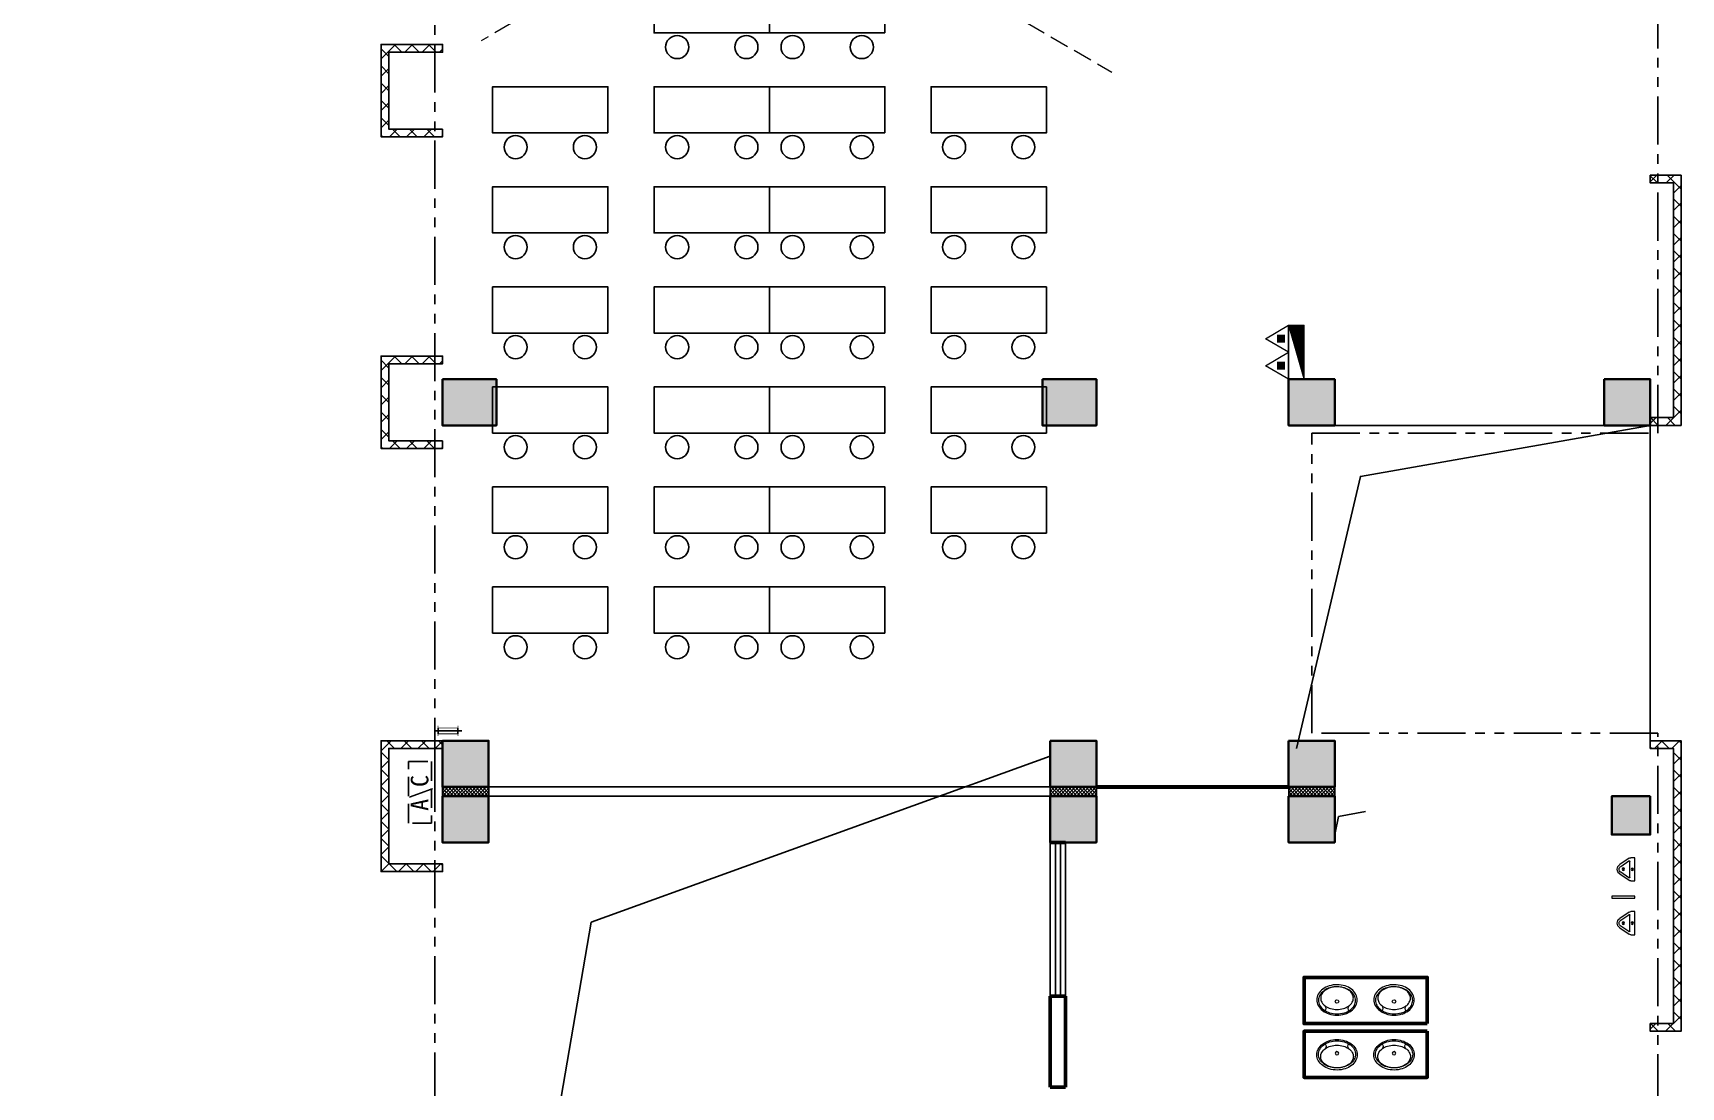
# Model space of a CAD drawing. Extents: x 196430 to 818205, y 904526 to 1974626.
# Drawn here: x 765938 to 787363, y 1676781 to 1690481 of the extents above; entities that cross this region are included whole.
import ezdxf

# ---------------------------------------------------------------- set-up
doc = ezdxf.new("R2010")
doc.units = 0
doc.header["$LTSCALE"] = 1000
doc.header["$MEASUREMENT"] = 0
for name, pattern in [('arch-1#教学楼$0$DASH', [0.35, 0.25, -0.1]), ('arch-1#教学楼$0$HIDDEN2', [4.7625, 3.175, -1.5875]), ('arch-1#教学楼$0$PHANTOM2', [1.25, 0.625, -0.125, 0.125, -0.125, 0.125, -0.125])]:
    doc.linetypes.add(name, pattern=pattern)
for name, color, linetype in [('arch', 8, 'Continuous'), ('arch-1#教学楼$0$_0', 8, 'Continuous'), ('arch-1#教学楼$0$fur', 8, 'Continuous'), ('arch-1#教学楼$0$LVTRY', 8, 'Continuous'), ('arch-1#教学楼$0$O-洞口', 8, 'Continuous'), ('arch-1#教学楼$0$WALL_METAL', 8, 'Continuous'), ('arch-1#教学楼$0$保温', 8, 'Continuous'), ('arch-1#教学楼$0$剪力墙', 8, 'Continuous'), ('arch-1#教学楼$0$图层4', 8, 'Continuous'), ('arch-1#教学楼$0$挡烟垂壁', 8, 'Continuous'), ('arch-1#教学楼$0$条件', 8, 'Continuous'), ('arch-1#教学楼$0$柱填充', 8, 'Continuous')]:
    doc.layers.add(name, color=color, linetype=linetype)
for name, color, linetype, lineweight in [('arch-1#教学楼$0$AC', 8, 'arch-1#教学楼$0$HIDDEN2', 25), ('arch-1#教学楼$0$FLOR-SPCL', 8, 'Continuous', 13), ('arch-1#教学楼$0$HV-fm', 8, 'Continuous', 18), ('arch-1#教学楼$0$PUB_HATCH', 8, 'Continuous', 9), ('arch-1#教学楼$0$WALL', 8, 'Continuous', 50), ('arch-1#教学楼$0$WINDOW', 8, 'Continuous', 25), ('arch-1#教学楼$0$砼柱', 8, 'Continuous', 35)]:
    doc.layers.add(name, color=color, linetype=linetype, lineweight=lineweight)
doc.styles.add('arch-1#教学楼$0$_TCH_DYN', font='')
doc.styles.add('arch-1#教学楼$0$Standard', font='gbenor.shx', dxfattribs={"bigfont": 'gbcbig.shx'})
doc.styles.get('arch-1#教学楼$0$_TCH_DYN').set_extended_font_data('SimSun')
doc.linetypes.add('arch-1#教学楼$0$XH_LINE', pattern='A,2,-0.2,["XH",arch-1#教学楼$0$Standard,S=0.15,R=0,X=-0.15,Y=-0.08],-0.15', length=2.35)

# ---------------------------------------------------------------- blocks, each defined once
blk = doc.blocks.new('arch-1#教学楼$0$jsjjs')
at = {"layer": 'arch-1#教学楼$0$fur'}
for points in [[(6686908, 1682736), (6686508, 1682736), (6686508, 1681536), (6686908, 1681136), (6690508, 1681136)], [(6690508, 1682736), (6690508, 1682636), (6686908, 1682636), (6686908, 1682736)], [(6690508, 1682736), (6690908, 1682736), (6690908, 1681536), (6690508, 1681136), (6686908, 1681136)]]:
    blk.add_lwpolyline(points, dxfattribs=at)
for points in [[(6689908, 1681136), (6687508, 1681136), (6687508, 1681836), (6689908, 1681836)], [(6688708, 1679536), (6687208, 1679536), (6687208, 1680136), (6688708, 1680136)], [(6690208, 1679536), (6688708, 1679536), (6688708, 1680136), (6690208, 1680136)], [(6686608, 1678236), (6685108, 1678236), (6685108, 1678836), (6686608, 1678836)], [(6688708, 1678236), (6687208, 1678236), (6687208, 1678836), (6688708, 1678836)], [(6690208, 1678236), (6688708, 1678236), (6688708, 1678836), (6690208, 1678836)], [(6690808, 1678236), (6692308, 1678236), (6692308, 1678836), (6690808, 1678836)], [(6686608, 1676936), (6685108, 1676936), (6685108, 1677536), (6686608, 1677536)], [(6688708, 1676936), (6687208, 1676936), (6687208, 1677536), (6688708, 1677536)], [(6690208, 1676936), (6688708, 1676936), (6688708, 1677536), (6690208, 1677536)], [(6690808, 1676936), (6692308, 1676936), (6692308, 1677536), (6690808, 1677536)], [(6686608, 1675636), (6685108, 1675636), (6685108, 1676236), (6686608, 1676236)], [(6688708, 1675636), (6687208, 1675636), (6687208, 1676236), (6688708, 1676236)], [(6690208, 1675636), (6688708, 1675636), (6688708, 1676236), (6690208, 1676236)], [(6690808, 1675636), (6692308, 1675636), (6692308, 1676236), (6690808, 1676236)], [(6686608, 1674336), (6685108, 1674336), (6685108, 1674936), (6686608, 1674936)], [(6688708, 1674336), (6687208, 1674336), (6687208, 1674936), (6688708, 1674936)], [(6690208, 1674336), (6688708, 1674336), (6688708, 1674936), (6690208, 1674936)], [(6690808, 1674336), (6692308, 1674336), (6692308, 1674936), (6690808, 1674936)], [(6686608, 1673036), (6685108, 1673036), (6685108, 1673636), (6686608, 1673636)], [(6688708, 1673036), (6687208, 1673036), (6687208, 1673636), (6688708, 1673636)], [(6690208, 1673036), (6688708, 1673036), (6688708, 1673636), (6690208, 1673636)], [(6690808, 1673036), (6692308, 1673036), (6692308, 1673636), (6690808, 1673636)], [(6686608, 1671736), (6685108, 1671736), (6685108, 1672336), (6686608, 1672336)], [(6688708, 1671736), (6687208, 1671736), (6687208, 1672336), (6688708, 1672336)], [(6690208, 1671736), (6688708, 1671736), (6688708, 1672336), (6690208, 1672336)]]:
    blk.add_lwpolyline(points, close=True, dxfattribs=at)
for centre in [(6687508, 1679352), (6688408, 1679352), (6689008, 1679352), (6689908, 1679352), (6685408, 1678052), (6686308, 1678052), (6687508, 1678052), (6688408, 1678052), (6689008, 1678052), (6689908, 1678052), (6691108, 1678052), (6692008, 1678052), (6685408, 1676752), (6686308, 1676752), (6687508, 1676752), (6688408, 1676752), (6689008, 1676752), (6689908, 1676752), (6691108, 1676752), (6692008, 1676752), (6685408, 1675452), (6686308, 1675452), (6687508, 1675452), (6688408, 1675452), (6689008, 1675452), (6689908, 1675452), (6691108, 1675452), (6692008, 1675452), (6685408, 1674152), (6686308, 1674152), (6687508, 1674152), (6688408, 1674152), (6689008, 1674152), (6689908, 1674152), (6691108, 1674152), (6692008, 1674152), (6685408, 1672852), (6686308, 1672852), (6687508, 1672852), (6688408, 1672852), (6689008, 1672852), (6689908, 1672852), (6691108, 1672852), (6692008, 1672852), (6685408, 1671552), (6686308, 1671552), (6687508, 1671552), (6688408, 1671552), (6689008, 1671552), (6689908, 1671552)]:
    blk.add_circle(centre, 150, dxfattribs=at)
at = {"layer": 'arch-1#教学楼$0$LVTRY'}
blk.add_lwpolyline([(6686458, 1682336), (6685508, 1682336), (6685508, 1682736), (6686458, 1682736)], close=True, dxfattribs=at)
at = {"layer": 'arch-1#教学楼$0$LVTRY', "linetype": 'Continuous', "flags": 128}
for points in [[(6685808, 1682736), (6685808, 1682636)], [(6686108, 1682736), (6686108, 1682636)]]:
    blk.add_lwpolyline(points, dxfattribs=at)
at = {"layer": 'arch-1#教学楼$0$PUB_HATCH', "linetype": 'arch-1#教学楼$0$DASH'}
for p, q in [((6690508, 1682636), (6684958, 1679432)), ((6686908, 1682636), (6693158, 1679028))]:
    blk.add_line(p, q, dxfattribs=at)
blk = doc.blocks.new('arch-1#教学楼$0$$lvtry$00000219')
at = {"color": 0}
for p, q in [((-124, -91, 0), (-43, -216, 0)), ((-116, -76, 0), (116, -76, 0)), ((43, -216, 0), (124, -91, 0))]:
    blk.add_line(p, q, dxfattribs=at)
at = {"color": 0, "elevation": 0}
blk.add_lwpolyline([(69, -231, -0.57735), (-69, -231), (-162, -88, -0.145378), (-170, -61), (-170, 0), (170, 0), (170, -61, -0.145378), (162, -88)], format="xyb", close=True, dxfattribs=at)
at = {"color": 0}
for centre, radius in [((0, -177, 0), 20), ((0, -38, 0), 17.7)]:
    blk.add_circle(centre, radius, dxfattribs=at)
for centre, radius, start, end in [((-116, -86, 0), 10, 90, 213.0863), ((0, -191, 0), 50, 210, 330), ((116, -86, 0), 10, 326.9137, 90)]:
    blk.add_arc(centre, radius, start, end, dxfattribs=at)
for p in [(0, -38, 0), (0, -177, 0)]:
    blk.add_point(p, dxfattribs=at)
blk = doc.blocks.new('arch-1#教学楼$0$JUJ3')
at = {"layer": 'arch-1#教学楼$0$FLOR-SPCL'}
blk.add_circle((2208232, 31060), 22.5, dxfattribs=at)
for centre, radius, start, end in [((2208282, 31118), 213, 118.5481, 142.7543), ((2208277, 31117), 192, 119.2776, 143.5742), ((2208252, 31172), 151, 89.7309, 118.5481), ((2208247, 31171), 131, 89.7308, 119.2776), ((2208247, 31171), 131, 60.184, 89.7308), ((2208252, 31172), 151, 60.9136, 89.7309), ((2208216, 31117), 192, 35.8874, 60.184), ((2208222, 31118), 213, 36.7075, 60.9136), ((2208402, 31059), 348, 162.4099, 179.7309), ((2208328, 31082), 271, 142.7543, 162.4099), ((2208399, 31059), 329, 162.8909, 179.7308), ((2208324, 31082), 251, 143.5742, 162.8909), ((2208143, 31242), 41.4, 220.0413, 318.0474), ((2208433, 31059), 305, 163.6904, 179.7308), ((2208355, 31082), 224, 144.966, 163.6904), ((2208306, 31116), 165, 120.5578, 144.966), ((2208276, 31168), 104, 89.7308, 120.5578), ((2208276, 31168), 104, 58.9038, 89.7308), ((2208244, 31116), 165, 34.4956, 58.9038), ((2208169, 31083), 251, 16.5707, 35.8874), ((2208195, 31082), 224, 15.7712, 34.4956), ((2208175, 31083), 271, 17.0519, 36.7075), ((2208093, 31060), 329, 359.7308, 16.5707), ((2208118, 31060), 305, 359.7308, 15.7712), ((2208102, 31060), 348, 359.7309, 17.0519), ((2208402, 31059), 348, 179.7309, 197.0519), ((2208328, 31036), 271, 197.0519, 216.7075), ((2208399, 31059), 329, 179.7308, 196.5707), ((2208324, 31037), 251, 196.5707, 215.8874), ((2208142, 30877), 41.8, 41.9646, 138.8685), ((2208281, 31001), 213, 216.7075, 240.9136), ((2208276, 31002), 192, 215.8874, 240.184), ((2208433, 31059), 305, 179.7308, 195.7712), ((2208355, 31037), 224, 195.7712, 214.4956), ((2208306, 31003), 165, 214.4956, 238.9038), ((2208275, 30951), 104, 238.9038, 269.7308), ((2208275, 30951), 104, 269.7308, 300.5578), ((2208216, 31002), 192, 299.2776, 323.5742), ((2208222, 31002), 213, 298.5481, 322.7543), ((2208244, 31003), 165, 300.5578, 324.966), ((2208168, 31037), 251, 323.5742, 342.8909), ((2208195, 31038), 224, 324.966, 343.6904), ((2208175, 31037), 271, 322.7543, 342.4099), ((2208093, 31060), 329, 342.8909, 359.7308), ((2208118, 31060), 305, 343.6904, 359.7308), ((2208102, 31060), 348, 342.4099, 359.7309), ((2208251, 30948), 151, 240.9136, 269.7309), ((2208246, 30949), 131, 240.184, 269.7308), ((2208246, 30949), 131, 269.7308, 299.2776), ((2208251, 30948), 151, 269.7309, 298.5481)]:
    blk.add_arc(centre, radius, start, end, dxfattribs=at)
blk = doc.blocks.new('arch-1#教学楼$0$kk')
for p, q in [((867703, -261309), (867703, -260947)), ((867740, -260999), (867665, -260999)), ((867740, -261257), (867665, -261257))]:
    blk.add_line(p, q)
at = {"const_width": 10}
for points in [[(867635, -260999), (867665, -260999), (867665, -261257), (867635, -261257)], [(867770, -260999), (867740, -260999), (867740, -261257), (867770, -261257)]]:
    blk.add_lwpolyline(points, dxfattribs=at)
blk = doc.blocks.new('arch-1#教学楼$0$zww1c')
at = {"layer": 'arch-1#教学楼$0$柱填充'}
h = blk.add_hatch(color=251, dxfattribs=at)
h.dxf.hatch_style = 1
h.paths.add_polyline_path([(5550663, 1144931), (5550663, 1144331), (5551263, 1144331), (5551263, 1144931)])
h.paths.add_polyline_path([(5548613, 1152911), (5548013, 1152911), (5548013, 1152311), (5548613, 1152311)])
h.paths.add_polyline_path([(5551263, 1152911), (5550663, 1152911), (5550663, 1152311), (5551263, 1152311)])
h.paths.add_polyline_path([(5554163, 1152911), (5553563, 1152911), (5553563, 1152311), (5554163, 1152311)])
h.paths.add_polyline_path([(5548613, 1161311), (5548013, 1161311), (5548013, 1160711), (5548613, 1160711)])
h.paths.add_polyline_path([(5551263, 1161311), (5550663, 1161311), (5550663, 1160711), (5551263, 1160711)])
h.paths.add_polyline_path([(5554163, 1161311), (5553563, 1161311), (5553563, 1160711), (5554163, 1160711)])
h.paths.add_polyline_path([(5542763, 1103611), (5542763, 1103011), (5543363, 1103011), (5543363, 1103611)])
h.paths.add_polyline_path([(5550663, 1103611), (5550663, 1103011), (5551263, 1103011), (5551263, 1103611)])
h.paths.add_polyline_path([(5553763, 1103611), (5553763, 1103011), (5554363, 1103011), (5554363, 1103611)])
h.paths.add_polyline_path([(5542763, 1108311), (5542763, 1107711), (5543463, 1107711), (5543463, 1108311)])
h.paths.add_polyline_path([(5550563, 1108311), (5550563, 1107711), (5551263, 1107711), (5551263, 1108311)])
h.paths.add_polyline_path([(5553763, 1108311), (5553763, 1107711), (5554363, 1107711), (5554363, 1108311)])
h.paths.add_polyline_path([(5557863, 1108311), (5557863, 1107711), (5558463, 1107711), (5558463, 1108311)])
h.paths.add_polyline_path([(5542763, 1116411), (5542763, 1115811), (5543463, 1115811), (5543463, 1116411)])
h.paths.add_polyline_path([(5550563, 1116411), (5550563, 1115811), (5551263, 1115811), (5551263, 1116411)])
h.paths.add_polyline_path([(5554363, 1116411), (5553763, 1116411), (5553763, 1115811), (5554363, 1115811)])
h.paths.add_polyline_path([(5558463, 1116411), (5557863, 1116411), (5557863, 1115811), (5558463, 1115811)])
h.paths.add_polyline_path([(5542763, 1120911), (5542763, 1120311), (5543463, 1120311), (5543463, 1120911)])
h.paths.add_polyline_path([(5550563, 1120911), (5550563, 1120311), (5551263, 1120311), (5551263, 1120911)])
h.paths.add_polyline_path([(5554363, 1120911), (5553763, 1120911), (5553763, 1120311), (5554363, 1120311)])
h.paths.add_polyline_path([(5558463, 1120911), (5557863, 1120911), (5557863, 1120311), (5558463, 1120311)])
h.paths.add_polyline_path([(5542763, 1128811), (5542763, 1128211), (5543463, 1128211), (5543463, 1128811)])
h.paths.add_polyline_path([(5550563, 1128811), (5550563, 1128211), (5551263, 1128211), (5551263, 1128811)])
h.paths.add_polyline_path([(5553763, 1128811), (5553763, 1128211), (5554363, 1128211), (5554363, 1128811)])
h.paths.add_polyline_path([(5557863, 1128811), (5557863, 1128211), (5558463, 1128211), (5558463, 1128811)])
h.paths.add_polyline_path([(5548663, 1129531), (5548063, 1129531), (5548063, 1128931), (5548663, 1128931)])
h.paths.add_polyline_path([(5555163, 1129531), (5554563, 1129531), (5554563, 1128931), (5555163, 1128931)])
h.paths.add_polyline_path([(5555163, 1134011), (5554463, 1134011), (5554463, 1133211), (5555163, 1133211)])
h.paths.add_polyline_path([(5551263, 1133911), (5550663, 1133911), (5550663, 1133211), (5551263, 1133211)])
h.paths.add_polyline_path([(5539913, 1134011), (5539213, 1134011), (5539213, 1133211), (5539913, 1133211)])
h.paths.add_polyline_path([(5543213, 1134011), (5542513, 1134011), (5542513, 1133211), (5543213, 1133211)])
h.paths.add_polyline_path([(5542513, 1144211), (5542513, 1143611), (5543213, 1143611), (5543213, 1144211)])
h.paths.add_polyline_path([(5543163, 1141711), (5542563, 1141711), (5542563, 1141011), (5543163, 1141011)])
h.paths.add_polyline_path([(5539213, 1144211), (5539213, 1143611), (5539913, 1143611), (5539913, 1144211)])
h.paths.add_polyline_path([(5539913, 1141711), (5539213, 1141711), (5539213, 1140911), (5539913, 1140911)])
h.paths.add_polyline_path([(5529913, 1144211), (5529913, 1143611), (5530613, 1143611), (5530613, 1144211)])
h.paths.add_polyline_path([(5530613, 1141711), (5529913, 1141711), (5529913, 1140911), (5530613, 1140911)])
h.paths.add_polyline_path([(5530613, 1134011), (5529913, 1134011), (5529913, 1133211), (5530613, 1133211)])
h.paths.add_polyline_path([(5551263, 1141711), (5550663, 1141711), (5550663, 1141011), (5551263, 1141011)])
h.paths.add_polyline_path([(5555163, 1141711), (5554463, 1141711), (5554463, 1140911), (5555163, 1140911)])
h.paths.add_polyline_path([(5550613, 1144211), (5550613, 1143611), (5551313, 1143611), (5551313, 1144211)])
h.paths.add_polyline_path([(5555163, 1144211), (5554563, 1144211), (5554563, 1143611), (5555163, 1143611)])
h.paths.add_polyline_path([(5520613, 1144211), (5520613, 1143611), (5521313, 1143611), (5521313, 1144211)])
h.paths.add_polyline_path([(5521313, 1141711), (5520613, 1141711), (5520613, 1140911), (5521313, 1140911)])
h.paths.add_polyline_path([(5521313, 1134011), (5520613, 1134011), (5520613, 1133211), (5521313, 1133211)])
h.paths.add_polyline_path([(5511313, 1144211), (5511313, 1143611), (5512013, 1143611), (5512013, 1144211)])
h.paths.add_polyline_path([(5512013, 1141711), (5511313, 1141711), (5511313, 1140911), (5512013, 1140911)])
h.paths.add_polyline_path([(5512013, 1134011), (5511313, 1134011), (5511313, 1133211), (5512013, 1133211)])
h.paths.add_polyline_path([(5502013, 1144211), (5502013, 1143611), (5502713, 1143611), (5502713, 1144211)])
h.paths.add_polyline_path([(5502713, 1141711), (5502013, 1141711), (5502013, 1140911), (5502713, 1140911)])
h.paths.add_polyline_path([(5502713, 1134011), (5502013, 1134011), (5502013, 1133211), (5502713, 1133211)])
h.paths.add_polyline_path([(5499664, 1133711), (5499163, 1133711), (5499163, 1133211), (5499664, 1133211)])
h.paths.add_polyline_path([(5496964, 1141711), (5496364, 1141711), (5496364, 1141111), (5496964, 1141111)])
h.paths.add_polyline_path([(5496964, 1133811), (5496364, 1133811), (5496364, 1133211), (5496964, 1133211)])
h.paths.add_polyline_path([(5493963, 1141711), (5493263, 1141711), (5493263, 1140911), (5493963, 1140911)])
h.paths.add_polyline_path([(5493263, 1144211), (5493263, 1143611), (5493963, 1143611), (5493963, 1144211)])
h.paths.add_polyline_path([(5494063, 1134011), (5493263, 1134011), (5493263, 1133211), (5494063, 1133211)])
h.paths.add_polyline_path([(5499763, 1125931), (5499163, 1125931), (5499163, 1125331), (5499763, 1125331)])
h.paths.add_polyline_path([(5502663, 1125931), (5502063, 1125931), (5502063, 1125331), (5502663, 1125331)])
h.paths.add_polyline_path([(5551263, 1173011), (5550663, 1173011), (5550663, 1172411), (5551263, 1172411)])
h.paths.add_polyline_path([(5554363, 1173011), (5553763, 1173011), (5553763, 1172411), (5554363, 1172411)])
h.paths.add_polyline_path([(5558464, 1173011), (5557864, 1173011), (5557864, 1172411), (5558464, 1172411)])
h.paths.add_polyline_path([(5543363, 1173011), (5542763, 1173011), (5542763, 1172411), (5543363, 1172411)])
h.paths.add_polyline_path([(5543363, 1179211), (5542763, 1179211), (5542763, 1178611), (5543363, 1178611)])
h.paths.add_polyline_path([(5551263, 1179211), (5550663, 1179211), (5550663, 1178611), (5551263, 1178611)])
h.paths.add_polyline_path([(5554363, 1179411), (5553763, 1179411), (5553763, 1178811), (5554363, 1178811)])
h.paths.add_polyline_path([(5558464, 1179411), (5557864, 1179411), (5557864, 1178811), (5558464, 1178811)])
h.paths.add_polyline_path([(5543363, 1185211), (5542763, 1185211), (5542763, 1184611), (5543363, 1184611)])
h.paths.add_polyline_path([(5551263, 1185411), (5550663, 1185411), (5550663, 1184811), (5551263, 1184811)])
h.paths.add_polyline_path([(5558464, 1185411), (5557864, 1185411), (5557864, 1184811), (5558464, 1184811)])
h.paths.add_polyline_path([(5543263, 1191211), (5542463, 1191211), (5542463, 1190411), (5543263, 1190411)])
h.paths.add_polyline_path([(5543263, 1199111), (5542463, 1199111), (5542463, 1198311), (5543263, 1198311)])
h.paths.add_polyline_path([(5547113, 1199111), (5546413, 1199111), (5546413, 1198311), (5547113, 1198311)])
h.paths.add_polyline_path([(5546463, 1201611), (5546463, 1201011), (5547063, 1201011), (5547063, 1201611)])
h.paths.add_polyline_path([(5542513, 1201611), (5542513, 1201011), (5543213, 1201011), (5543213, 1201611)])
h.paths.add_polyline_path([(5556663, 1199111), (5555963, 1199111), (5555963, 1198311), (5556663, 1198311)])
h.paths.add_polyline_path([(5556663, 1201611), (5555963, 1201611), (5555963, 1200811), (5556663, 1200811)])
h.paths.add_polyline_path([(5556663, 1191011), (5556063, 1191011), (5556063, 1190411), (5556663, 1190411)])
h.paths.add_polyline_path([(5558464, 1191011), (5557864, 1191011), (5557864, 1190411), (5558464, 1190411)])
h.paths.add_polyline_path([(5551263, 1191011), (5550663, 1191011), (5550663, 1190411), (5551263, 1190411)])
h.paths.add_polyline_path([(5547113, 1191211), (5546413, 1191211), (5546413, 1190411), (5547113, 1190411)])
h.paths.add_polyline_path([(5533213, 1201611), (5533213, 1201011), (5533913, 1201011), (5533913, 1201611)])
h.paths.add_polyline_path([(5533963, 1199111), (5533163, 1199111), (5533163, 1198311), (5533963, 1198311)])
h.paths.add_polyline_path([(5533963, 1191211), (5533163, 1191211), (5533163, 1190411), (5533963, 1190411)])
h.paths.add_polyline_path([(5523913, 1201611), (5523913, 1201011), (5524613, 1201011), (5524613, 1201611)])
h.paths.add_polyline_path([(5524663, 1199111), (5523863, 1199111), (5523863, 1198311), (5524663, 1198311)])
h.paths.add_polyline_path([(5524663, 1191211), (5523863, 1191211), (5523863, 1190411), (5524663, 1190411)])
h.paths.add_polyline_path([(5514613, 1201611), (5514613, 1201011), (5515313, 1201011), (5515313, 1201611)])
h.paths.add_polyline_path([(5515363, 1199111), (5514563, 1199111), (5514563, 1198311), (5515363, 1198311)])
h.paths.add_polyline_path([(5515363, 1191211), (5514563, 1191211), (5514563, 1190411), (5515363, 1190411)])
h.paths.add_polyline_path([(5505313, 1201611), (5505313, 1201011), (5506013, 1201011), (5506013, 1201611)])
h.paths.add_polyline_path([(5506063, 1199111), (5505263, 1199111), (5505263, 1198311), (5506063, 1198311)])
h.paths.add_polyline_path([(5506063, 1191211), (5505263, 1191211), (5505263, 1190411), (5506063, 1190411)])
h.paths.add_polyline_path([(5502663, 1201611), (5502063, 1201611), (5502063, 1201011), (5502663, 1201011)])
h.paths.add_polyline_path([(5502763, 1199111), (5501963, 1199111), (5501963, 1198311), (5502763, 1198311)])
h.paths.add_polyline_path([(5502763, 1191211), (5501963, 1191211), (5501963, 1190411), (5502763, 1190411)])
h.paths.add_polyline_path([(5494063, 1199111), (5493263, 1199111), (5493263, 1198311), (5494063, 1198311)])
h.paths.add_polyline_path([(5494063, 1201611), (5493263, 1201611), (5493263, 1200811), (5494063, 1200811)])
h.paths.add_polyline_path([(5554363, 1185411), (5553763, 1185411), (5553763, 1184811), (5554363, 1184811)])
h.paths.add_polyline_path([(5494063, 1191211), (5493263, 1191211), (5493263, 1190411), (5494063, 1190411)])
h.paths.add_polyline_path([(5494063, 1089911), (5493263, 1089911), (5493263, 1089111), (5494063, 1089111)])
h.paths.add_polyline_path([(5494063, 1092611), (5493263, 1092611), (5493263, 1091811), (5494063, 1091811)])
h.paths.add_polyline_path([(5499763, 1092611), (5499163, 1092611), (5499163, 1092011), (5499763, 1092011)])
h.paths.add_polyline_path([(5502663, 1092611), (5502063, 1092611), (5502063, 1092011), (5502663, 1092011)])
h.paths.add_polyline_path([(5505313, 1092611), (5505313, 1092011), (5506013, 1092011), (5506013, 1092611)])
h.paths.add_polyline_path([(5502763, 1089911), (5501963, 1089911), (5501963, 1089111), (5502763, 1089111)])
h.paths.add_polyline_path([(5506063, 1089911), (5505263, 1089911), (5505263, 1089111), (5506063, 1089111)])
h.paths.add_polyline_path([(5506063, 1082211), (5505263, 1082211), (5505263, 1081411), (5506063, 1081411)])
h.paths.add_polyline_path([(5515363, 1082211), (5514563, 1082211), (5514563, 1081411), (5515363, 1081411)])
h.paths.add_polyline_path([(5514613, 1092611), (5514613, 1092011), (5515313, 1092011), (5515313, 1092611)])
h.paths.add_polyline_path([(5515363, 1089911), (5514563, 1089911), (5514563, 1089111), (5515363, 1089111)])
h.paths.add_polyline_path([(5523913, 1092611), (5523913, 1092011), (5524613, 1092011), (5524613, 1092611)])
h.paths.add_polyline_path([(5524663, 1089911), (5523863, 1089911), (5523863, 1089111), (5524663, 1089111)])
h.paths.add_polyline_path([(5524663, 1082211), (5523863, 1082211), (5523863, 1081411), (5524663, 1081411)])
h.paths.add_polyline_path([(5533213, 1092611), (5533213, 1092011), (5533913, 1092011), (5533913, 1092611)])
h.paths.add_polyline_path([(5533963, 1089911), (5533163, 1089911), (5533163, 1089111), (5533963, 1089111)])
h.paths.add_polyline_path([(5533963, 1082211), (5533163, 1082211), (5533163, 1081411), (5533963, 1081411)])
h.paths.add_polyline_path([(5542513, 1092611), (5542513, 1092011), (5543213, 1092011), (5543213, 1092611)])
h.paths.add_polyline_path([(5543163, 1089911), (5542563, 1089911), (5542563, 1089311), (5543163, 1089311)])
h.paths.add_polyline_path([(5542963, 1082011), (5542363, 1082011), (5542363, 1081411), (5542963, 1081411)])
h.paths.add_polyline_path([(5549063, 1081911), (5548563, 1081911), (5548563, 1081411), (5549063, 1081411)])
h.paths.add_polyline_path([(5548963, 1089911), (5548363, 1089911), (5548363, 1089311), (5548963, 1089311)])
h.paths.add_polyline_path([(5549063, 1084661), (5548313, 1084661), (5548313, 1083911), (5549063, 1083911)])
h.paths.add_polyline_path([(5548963, 1092611), (5548363, 1092611), (5548363, 1092011), (5548963, 1092011)])
h.paths.add_polyline_path([(5552564, 1084411), (5552064, 1084411), (5552064, 1083911), (5552564, 1083911)])
h.paths.add_polyline_path([(5554363, 1090111), (5553763, 1090111), (5553763, 1089511), (5554363, 1089511)])
h.paths.add_polyline_path([(5554363, 1081911), (5553863, 1081911), (5553863, 1081411), (5554363, 1081411)])
h.paths.add_polyline_path([(5558463, 1090461), (5557713, 1090461), (5557713, 1089711), (5558463, 1089711)])
h.paths.add_polyline_path([(5543363, 1097111), (5542763, 1097111), (5542763, 1096511), (5543363, 1096511)])
h.paths.add_polyline_path([(5551263, 1097111), (5550663, 1097111), (5550663, 1096511), (5551263, 1096511)])
h.paths.add_polyline_path([(5554363, 1097111), (5553763, 1097111), (5553763, 1096511), (5554363, 1096511)])
h.paths.add_polyline_path([(5558463, 1097011), (5557963, 1097011), (5557963, 1096511), (5558463, 1096511)])
h.paths.add_polyline_path([(5499763, 1100691), (5499163, 1100691), (5499163, 1100091), (5499763, 1100091)])
h.paths.add_polyline_path([(5502663, 1100691), (5502063, 1100691), (5502063, 1100091), (5502663, 1100091)])
h.paths.add_polyline_path([(5543363, 1102891), (5542763, 1102891), (5542763, 1102291), (5543363, 1102291)])
h.paths.add_polyline_path([(5551263, 1102891), (5550663, 1102891), (5550663, 1102291), (5551263, 1102291)])
h.paths.add_polyline_path([(5554363, 1102891), (5553763, 1102891), (5553763, 1102291), (5554363, 1102291)])
h.paths.add_polyline_path([(5558463, 1102891), (5557963, 1102891), (5557963, 1102391), (5558463, 1102391)])
h.paths.add_polyline_path([(5494063, 1082211), (5493263, 1082211), (5493263, 1081411), (5494063, 1081411)])
h.paths.add_polyline_path([(5502763, 1082211), (5501963, 1082211), (5501963, 1081411), (5502763, 1081411)])
h.paths.add_polyline_path([(5554363, 1092611), (5553763, 1092611), (5553763, 1092011), (5554363, 1092011)])
h.paths.add_polyline_path([(5499763, 1125211), (5499163, 1125211), (5499163, 1124611), (5499763, 1124611)])
h.paths.add_polyline_path([(5505363, 1116611), (5505963, 1116611), (5505963, 1117211), (5505363, 1117211)])
h.paths.add_polyline_path([(5499763, 1117211), (5499163, 1117211), (5499163, 1116611), (5499763, 1116611)])
h.paths.add_polyline_path([(5505363, 1108611), (5505963, 1108611), (5505963, 1109211), (5505363, 1109211)])
h.paths.add_polyline_path([(5499763, 1109211), (5499163, 1109211), (5499163, 1108611), (5499763, 1108611)])
h.paths.add_polyline_path([(5499763, 1101411), (5499163, 1101411), (5499163, 1100811), (5499763, 1100811)])
h.paths.add_polyline_path([(5502063, 1116611), (5502663, 1116611), (5502663, 1117211), (5502063, 1117211)])
h.paths.add_polyline_path([(5502063, 1108611), (5502663, 1108611), (5502663, 1109211), (5502063, 1109211)])
h.paths.add_polyline_path([(5502063, 1124611), (5502663, 1124611), (5502663, 1125211), (5502063, 1125211)])
h.paths.add_polyline_path([(5502063, 1100811), (5502663, 1100811), (5502663, 1101411), (5502063, 1101411)])
h.paths.add_polyline_path([(5551263, 1169291), (5550663, 1169291), (5550663, 1168691), (5551263, 1168691)])
h.paths.add_polyline_path([(5553563, 1144931), (5553563, 1144331), (5554163, 1144331), (5554163, 1144931)])
h.paths.add_polyline_path([(5554163, 1169291), (5553563, 1169291), (5553563, 1168691), (5554163, 1168691)])
at = {"layer": 'arch-1#教学楼$0$砼柱', "lineweight": 35}
for points in [[(5542763, 1108311), (5542763, 1107711), (5543463, 1107711), (5543463, 1108311)], [(5550563, 1108311), (5550563, 1107711), (5551263, 1107711), (5551263, 1108311)], [(5553763, 1108311), (5553763, 1107711), (5554363, 1107711), (5554363, 1108311)], [(5557863, 1108311), (5557863, 1107711), (5558463, 1107711), (5558463, 1108311)], [(5542763, 1103611), (5542763, 1103011), (5543363, 1103011), (5543363, 1103611)], [(5550663, 1103611), (5550663, 1103011), (5551263, 1103011), (5551263, 1103611)], [(5553763, 1103611), (5553763, 1103011), (5554363, 1103011), (5554363, 1103611)], [(5543363, 1102891), (5542763, 1102891), (5542763, 1102291), (5543363, 1102291)], [(5551263, 1102891), (5550663, 1102891), (5550663, 1102291), (5551263, 1102291)], [(5554363, 1102891), (5553763, 1102891), (5553763, 1102291), (5554363, 1102291)], [(5558463, 1102891), (5557963, 1102891), (5557963, 1102391), (5558463, 1102391)]]:
    blk.add_lwpolyline(points, close=True, dxfattribs=at)
blk = doc.blocks.new('arch-1#教学楼$0$wetwertyr')
at = {"layer": 'arch-1#教学楼$0$AC', "linetype": 'arch-1#教学楼$0$DASH'}
blk.add_lwpolyline([(7654325, 2471000), (7655125, 2471000), (7655125, 2470700), (7654325, 2470700)], close=True, dxfattribs=at)
at = {"layer": 'arch-1#教学楼$0$AC', "style": 'arch-1#教学楼$0$_TCH_DYN'}
blk.add_text('A\\C', height=227.8, dxfattribs=at).set_placement((7654485, 2470743))
blk = doc.blocks.new('arch-1#教学楼$0$WEQWESDA')
at = {"layer": 'arch-1#教学楼$0$HV-fm'}
h = blk.add_hatch(dxfattribs=at)
h.set_pattern_fill('ANSI31', angle=270, style=0)
h.set_pattern_definition([(315, (-693696.34586, 2541731.43045), (0.088388347648, 0.088388347648), [])])
edge = h.paths.add_edge_path()
edge.add_line((477846, 567113), (477846, 566912))
edge.add_line((477846, 566912), (478546, 566913))
edge.add_line((478546, 566913), (477846, 567113))
at = {"layer": 'arch-1#教学楼$0$HV-fm', "color": 7}
for p, q in [((477846, 567113), (477846, 566913)), ((477846, 567113), (478546, 566913)), ((478546, 567113), (477847, 567113)), ((478546, 567113), (478546, 566913))]:
    blk.add_line(p, q, dxfattribs=at)
at = {"layer": 'arch-1#教学楼$0$HV-fm', "color": 7, "linetype": 'arch-1#教学楼$0$XH_LINE', "ltscale": 1.5}
blk.add_lwpolyline([(478546, 566913), (477846, 566913)], dxfattribs=at)
blk = doc.blocks.new('arch-1#教学楼$0$37')
at = {"linetype": 'Continuous'}
for p, q in [((350, 606), (0, 0)), ((700, 0), (350, 606)), ((0, 0), (700, 0))]:
    blk.add_line(p, q, dxfattribs=at)
at = {"linetype": 'Continuous', "const_width": 210}
blk.add_lwpolyline([(455, 202), (245, 202)], dxfattribs=at)
blk = doc.blocks.new('arch-1#教学楼$0$WERWERSGFDFGFG')
at = {"layer": 'arch-1#教学楼$0$HV-fm', "color": 7, "linetype": 'arch-1#教学楼$0$XH_LINE', "ltscale": 1.5, "xscale": 0.5, "yscale": 0.5, "zscale": 0.5}
for p in [(477846, 567426), (478196, 567426)]:
    blk.add_blockref('arch-1#教学楼$0$37', p, dxfattribs=at)
blk = doc.blocks.new('arch-1#教学楼$0$xfs2')
at = {"layer": 'arch-1#教学楼$0$WINDOW', "xscale": -1, "rotation": 90}
for name, p in [('arch-1#教学楼$0$WERWERSGFDFGFG', (5080661, 1123842)), ('arch-1#教学楼$0$WEQWESDA', (5080348, 1123843))]:
    blk.add_blockref(name, p, dxfattribs=at)
blk = doc.blocks.new('arch-1#教学楼$0$$WINLIB2D$00000001')
at = {"color": 0}
for points in [[(-0.5, 0.5), (-0.5, -0.5)], [(-0.5, 0.5), (0.5, 0.5)], [(0.5, -0.5), (0.5, 0.5)], [(0.5, 0.167), (-0.5, 0.167)], [(0.5, -0.167), (-0.5, -0.167)], [(-0.5, -0.5), (0.5, -0.5)]]:
    blk.add_lwpolyline(points, dxfattribs=at)
blk = doc.blocks.new('arch-1#教学楼')
at = {"layer": 'arch-1#教学楼$0$图层4'}
h = blk.add_hatch(dxfattribs=at)
h.set_pattern_fill('ANSI37', color=256, scale=20)
h.set_pattern_definition([(45, (-1392725.5, -1004463.237), (-22.4506403, 22.4506403), []), (135, (-1392725.5, -1004463.237), (-22.4506403, -22.4506403), [])])
h.paths.add_polyline_path([(5324575, 719473), (5324575, 719373), (5324575, 719353), (5325175, 719353), (5325175, 719473)])
h = blk.add_hatch(dxfattribs=at)
h.set_pattern_fill('ANSI37', color=256, scale=20)
h.set_pattern_definition([(45, (-1381925.5, -1004463.237), (-22.4506403, 22.4506403), []), (135, (-1381925.5, -1004463.237), (-22.4506403, -22.4506403), [])])
h.paths.add_polyline_path([(5332475, 719473), (5332475, 719373), (5332475, 719353), (5333075, 719353), (5333075, 719473)])
h = blk.add_hatch(dxfattribs=at)
h.set_pattern_fill('ANSI37', color=256, scale=20)
h.set_pattern_definition([(45, (-1381725.5, -1004463.237), (-22.4506403, 22.4506403), []), (135, (-1381725.5, -1004463.237), (-22.4506403, -22.4506403), [])])
h.paths.add_polyline_path([(5335575, 719473), (5335575, 719373), (5335575, 719353), (5336175, 719353), (5336175, 719473)])
at = {"layer": 'arch-1#教学楼$0$条件'}
h = blk.add_hatch(dxfattribs=at)
h.set_pattern_fill('ANSI37', color=256, scale=100, angle=90)
h.set_pattern_definition([(135, (6908645.86, -5973652.4), (-112.2532015, -112.2532015), []), (225, (6908645.86, -5973652.4), (112.2532015, -112.2532015), [])])
h.paths.add_polyline_path([(5324575, 728023), (5324575, 727923), (5323775, 727923), (5323775, 729123), (5324575, 729123), (5324575, 729023), (5323875, 729023), (5323875, 728023)])
h = blk.add_hatch(dxfattribs=at)
h.set_pattern_fill('ANSI37', color=256, scale=100, angle=90)
h.set_pattern_definition([(135, (6924445.86, -5975052.4), (-112.2532015, -112.2532015), []), (225, (6924445.86, -5975052.4), (112.2532015, -112.2532015), [])])
h.paths.add_polyline_path([(5340275, 724273), (5340275, 724173), (5340675, 724173), (5340675, 727423), (5340275, 727423), (5340275, 727323), (5340575, 727323), (5340575, 724273)])
h = blk.add_hatch(dxfattribs=at)
h.set_pattern_fill('ANSI37', color=256, scale=100, angle=90)
h.set_pattern_definition([(135, (6908645.86, -5977702.4), (-112.2532015, -112.2532015), []), (225, (6908645.86, -5977702.4), (112.2532015, -112.2532015), [])])
h.paths.add_polyline_path([(5324575, 723973), (5324575, 723873), (5323775, 723873), (5323775, 725073), (5324575, 725073), (5324575, 724973), (5323875, 724973), (5323875, 723973)])
h = blk.add_hatch(dxfattribs=at)
h.set_pattern_fill('ANSI37', color=256, scale=100, angle=90)
h.set_pattern_definition([(135, (-1382225.5, -938063.24), (-112.2532015, -112.2532015), []), (225, (-1382225.5, -938063.24), (112.2532015, -112.2532015), [])])
h.paths.add_polyline_path([(5324575, 719973), (5324575, 720073), (5323775, 720073), (5323775, 718373), (5324575, 718373), (5324575, 718473), (5323875, 718473), (5323875, 719973)])
h = blk.add_hatch(dxfattribs=at)
h.set_pattern_fill('ANSI37', color=256, scale=100, angle=90)
h.set_pattern_definition([(135, (6924445.86, -5981352.4), (-112.2532015, -112.2532015), []), (225, (6924445.86, -5981352.4), (112.2532015, -112.2532015), [])])
h.paths.add_polyline_path([(5340275, 716398), (5340275, 716298), (5340675, 716298), (5340675, 720073), (5340275, 720073), (5340275, 719973), (5340575, 719973), (5340575, 716398)])
for points in [[(5324575, 729123), (5323775, 729123), (5323775, 727923), (5324575, 727923)], [(5340275, 727423), (5340675, 727423), (5340675, 724173), (5340275, 724173)], [(5340275, 727323), (5340575, 727323), (5340575, 724273), (5340275, 724273)], [(5324575, 725073), (5323775, 725073), (5323775, 723873), (5324575, 723873)], [(5340275, 724173), (5336507, 723509), (5335675, 719973)], [(5340375, 724173), (5335775, 724173)], [(5340275, 724173), (5340275, 720073)], [(5324575, 718373), (5323775, 718373), (5323775, 720073), (5324575, 720073)], [(5340275, 720073), (5340675, 720073), (5340675, 716298), (5340275, 716298)], [(5340275, 719973), (5340575, 719973), (5340575, 716398), (5340275, 716398)], [(5332475, 719873), (5326507, 717715), (5325025, 709073)], [(5324575, 719473), (5324575, 719373), (5324575, 719353), (5325175, 719353), (5325175, 719473), (5324575, 719473)], [(5332475, 719473), (5332475, 719373), (5332475, 719353), (5333075, 719353), (5333075, 719473), (5332475, 719473)], [(5335575, 719473), (5335575, 719373), (5335575, 719353), (5336175, 719353), (5336175, 719473), (5335575, 719473)], [(5336574, 719153), (5336224, 719087), (5336175, 718853)]]:
    blk.add_lwpolyline(points)
at = {"layer": 'arch-1#教学楼$0$_0'}
for points in [[(5332475, 719473), (5325175, 719473)], [(5325175, 719353), (5332475, 719353)]]:
    blk.add_lwpolyline(points, dxfattribs=at)
at = {"layer": 'arch-1#教学楼$0$FLOR-SPCL'}
blk.add_lwpolyline([(5339775, 718028), (5340075, 718028), (5340075, 718053), (5339775, 718053)], close=True, dxfattribs=at)
at = {"layer": 'arch-1#教学楼$0$WALL'}
for p, q in [((5332475, 718753), (5332675, 718753)), ((5332675, 716753), (5332475, 716753)), ((5332475, 716753), (5332475, 715573)), ((5332675, 715573), (5332675, 716753)), ((5332475, 715573), (5332675, 715573))]:
    blk.add_line(p, q, dxfattribs=at)
for points in [[(5337375, 716398), (5337375, 716998), (5335775, 716998), (5335775, 716398)], [(5337375, 716298), (5337375, 715698), (5335775, 715698), (5335775, 716298)]]:
    blk.add_lwpolyline(points, close=True, dxfattribs=at)
at = {"layer": 'arch-1#教学楼$0$WALL_METAL'}
for points in [[(5324575, 728023), (5324575, 727923), (5323775, 727923), (5323775, 729123), (5324575, 729123), (5324575, 729023), (5323875, 729023), (5323875, 728023), (5324575, 728023)], [(5340275, 724273), (5340275, 724173), (5340675, 724173), (5340675, 727423), (5340275, 727423), (5340275, 727323), (5340575, 727323), (5340575, 724273), (5340275, 724273)], [(5324575, 723973), (5324575, 723873), (5323775, 723873), (5323775, 725073), (5324575, 725073), (5324575, 724973), (5323875, 724973), (5323875, 723973), (5324575, 723973)], [(5324575, 719973), (5324575, 720073), (5323775, 720073), (5323775, 718373), (5324575, 718373), (5324575, 718473), (5323875, 718473), (5323875, 719973), (5324575, 719973)], [(5340275, 716398), (5340275, 716298), (5340675, 716298), (5340675, 720073), (5340275, 720073), (5340275, 719973), (5340575, 719973), (5340575, 716398), (5340275, 716398)]]:
    blk.add_lwpolyline(points, dxfattribs=at)
at = {"layer": 'arch-1#教学楼$0$保温', "linetype": 'arch-1#教学楼$0$PHANTOM2'}
for points in [[(5324875, 700273), (5330275, 700273), (5330275, 697773), (5336275, 697773), (5336275, 700273), (5336275, 700273), (5336275, 706073), (5336275, 712873), (5340375, 712873), (5340375, 720173), (5335875, 720173), (5335875, 724073), (5340375, 724073), (5340375, 732973), (5335875, 732973), (5335875, 736673), (5340375, 736673), (5340375, 745373), (5337075, 745373), (5337075, 760773), (5274975, 760773)], [(5274975, 749573), (5329775, 749573), (5329775, 745373), (5324475, 745373), (5324475, 720073), (5324475, 719773), (5324475, 719773), (5324475, 709173), (5324475, 709173), (5324475, 709173), (5274975, 709173)]]:
    blk.add_lwpolyline(points, dxfattribs=at)
at = {"layer": 'arch-1#教学楼$0$挡烟垂壁', "linetype": 'arch-1#教学楼$0$DASH', "const_width": 50}
blk.add_lwpolyline([(5335575, 719473), (5333075, 719473)], dxfattribs=at)
for name, p in [('arch-1#教学楼$0$zww1c', (-218189, -383538)), ('arch-1#教学楼$0$jsjjs', (-1359883, -950263))]:
    blk.add_blockref(name, p)
at = {"layer": 'arch-1#教学楼$0$_0'}
blk.add_blockref('arch-1#教学楼$0$xfs2', (822339, 79477), dxfattribs=at)
at = {"layer": 'arch-1#教学楼$0$AC', "rotation": 90}
blk.add_blockref('arch-1#教学楼$0$wetwertyr', (7795133, -6935322), dxfattribs=at)
at = {"layer": 'arch-1#教学楼$0$FLOR-SPCL', "xscale": -0.8823529481887817, "yscale": 0.8487084954977037, "rotation": 270.000153138058}
for p in [(5340075, 718403, 0), (5340075, 717703, 0)]:
    blk.add_blockref('arch-1#教学楼$0$$lvtry$00000219', p, dxfattribs=at)
at = {"layer": 'arch-1#教学楼$0$O-洞口', "lineweight": -3, "xscale": -1, "rotation": 90.00008684812303}
blk.add_blockref('arch-1#教学楼$0$kk', (5063516, 1587903), dxfattribs=at)
at = {"layer": 'arch-1#教学楼$0$WINDOW', "ltscale": 100, "xscale": 1999.999994577144, "yscale": 200, "zscale": 1999.999994577144, "rotation": 90}
blk.add_blockref('arch-1#教学楼$0$$WINLIB2D$00000001', (5332575, 717753), dxfattribs=at)
at = {"layer": 'arch-1#教学楼$0$剪力墙', "color": 6, "rotation": 89.99993964361012}
for p in [(5367260, -1491547), (5368002, -1491547)]:
    blk.add_blockref('arch-1#教学楼$0$JUJ3', p, dxfattribs=at)
at = {"layer": 'arch-1#教学楼$0$剪力墙', "color": 6, "xscale": -1, "rotation": 90.00006035638988}
for p in [(5367260, 2924244), (5368002, 2924244)]:
    blk.add_blockref('arch-1#教学楼$0$JUJ3', p, dxfattribs=at)

msp = doc.modelspace()

# ---------------------------------------------------------------- block references
at = {"layer": 'arch'}
msp.add_blockref('arch-1#教学楼', (-4553312, 961208), dxfattribs=at)

doc.saveas('drawing.dxf')
